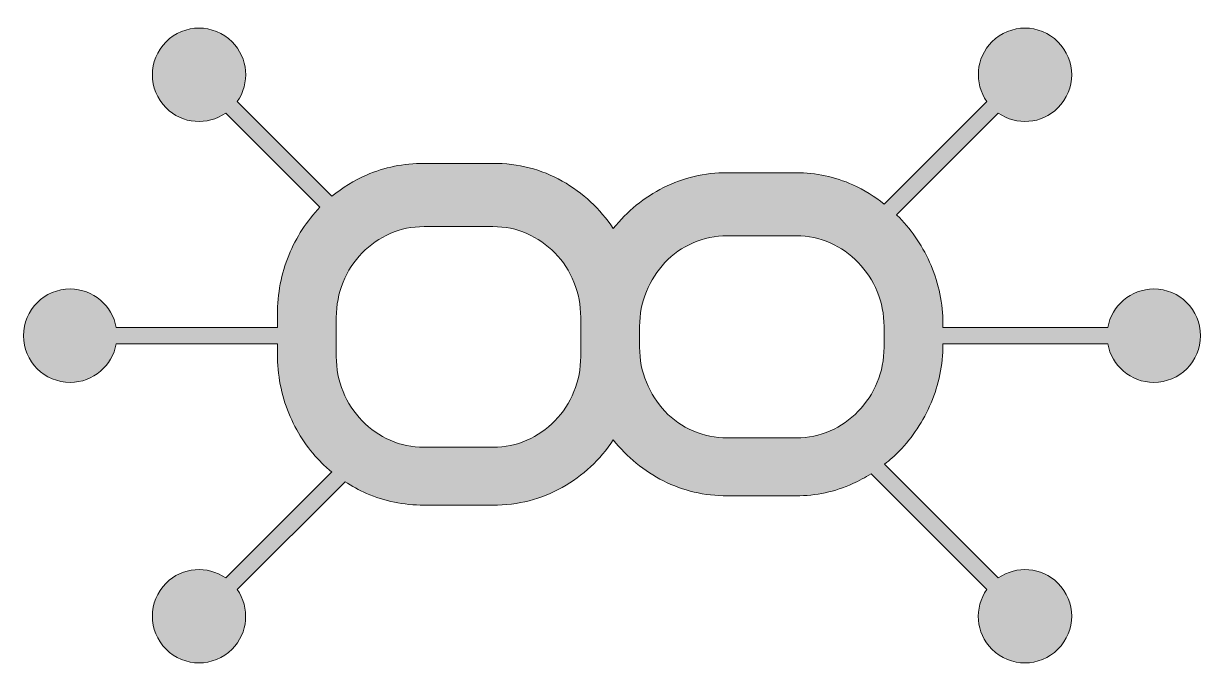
# Model space of a CAD drawing. Header units: inches. Extents: x -215 to 815, y -290 to 530.
# Drawn here: x 307.6 to 362.4, y 318 to 348 of the extents above; entities that cross this region are included whole.
import ezdxf

# ---------------------------------------------------------------- set-up
doc = ezdxf.new("R2010")
doc.units = ezdxf.units.IN
doc.header["$MEASUREMENT"] = 0
doc.layers.add('Calque 1', color=7, linetype='Continuous')

# ---------------------------------------------------------------- blocks, each defined once
blk = doc.blocks.new('block 17')
at = {"layer": 'Calque 1', "true_color": 0x030000}
h = blk.add_hatch(color=18, dxfattribs=at)
h.dxf.hatch_style = 2
edge = h.paths.add_edge_path()
edge.add_spline(control_points=[(360.223, 335.608), (359.15, 335.608), (358.261, 334.832), (358.082, 333.812), (358.082, 333.812), (350.396, 333.812), (350.396, 333.812), (350.396, 333.812), (350.396, 333.978), (350.396, 333.978), (350.396, 334.936), (350.213, 335.842), (349.848, 336.697), (349.483, 337.553), (348.989, 338.3), (348.371, 338.938), (348.328, 338.982), (348.281, 339.021), (348.237, 339.064), (348.237, 339.064), (352.977, 343.805), (352.977, 343.805), (353.826, 343.211), (355.002, 343.288), (355.76, 344.046), (356.61, 344.896), (356.61, 346.273), (355.76, 347.123), (354.91, 347.974), (353.533, 347.974), (352.683, 347.123), (351.925, 346.365), (351.848, 345.19), (352.442, 344.341), (352.442, 344.341), (347.665, 339.564), (347.665, 339.564), (347.218, 339.915), (346.733, 340.218), (346.199, 340.46), (345.369, 340.838), (344.491, 341.026), (343.564, 341.026), (343.564, 341.026), (340.357, 341.026), (340.357, 341.026), (339.287, 341.026), (338.296, 340.795), (337.382, 340.332), (336.468, 339.87), (335.688, 339.233), (335.041, 338.422), (334.422, 339.348), (333.628, 340.086), (332.658, 340.636), (331.687, 341.185), (330.611, 341.46), (329.431, 341.46), (329.431, 341.46), (326.225, 341.46), (326.225, 341.46), (325.268, 341.46), (324.376, 341.278), (323.546, 340.916), (322.954, 340.657), (322.417, 340.325), (321.932, 339.925), (321.932, 339.925), (317.517, 344.341), (317.517, 344.341), (318.111, 345.189), (318.033, 346.365), (317.276, 347.123), (316.426, 347.973), (315.048, 347.973), (314.198, 347.123), (313.349, 346.273), (313.349, 344.895), (314.198, 344.045), (314.956, 343.288), (316.132, 343.211), (316.981, 343.805), (316.981, 343.805), (321.372, 339.413), (321.372, 339.413), (320.754, 338.776), (320.269, 338.029), (319.919, 337.175), (319.567, 336.319), (319.391, 335.399), (319.391, 334.413), (319.391, 334.413), (319.391, 333.812), (319.391, 333.812), (319.391, 333.812), (311.876, 333.812), (311.876, 333.812), (311.696, 334.832), (310.808, 335.608), (309.736, 335.608), (308.534, 335.608), (307.56, 334.634), (307.56, 333.433), (307.56, 332.231), (308.534, 331.257), (309.736, 331.257), (310.808, 331.257), (311.697, 332.033), (311.876, 333.054), (311.876, 333.054), (319.391, 333.054), (319.391, 333.054), (319.391, 333.054), (319.391, 332.586), (319.391, 332.586), (319.391, 331.601), (319.567, 330.68), (319.919, 329.824), (320.27, 328.969), (320.755, 328.223), (321.374, 327.583), (321.547, 327.405), (321.73, 327.241), (321.919, 327.084), (321.919, 327.084), (316.981, 322.145), (316.981, 322.145), (316.132, 322.739), (314.956, 322.662), (314.198, 321.904), (313.349, 321.055), (313.349, 319.677), (314.198, 318.827), (315.048, 317.977), (316.426, 317.977), (317.276, 318.827), (318.033, 319.585), (318.11, 320.761), (317.517, 321.61), (317.517, 321.61), (322.539, 326.632), (322.539, 326.632), (322.856, 326.426), (323.19, 326.239), (323.546, 326.083), (324.375, 325.722), (325.268, 325.539), (326.224, 325.539), (326.224, 325.539), (329.431, 325.539), (329.431, 325.539), (330.611, 325.539), (331.687, 325.814), (332.658, 326.364), (333.628, 326.913), (334.422, 327.651), (335.041, 328.576), (335.687, 327.767), (336.468, 327.13), (337.382, 326.667), (338.295, 326.205), (339.287, 325.973), (340.357, 325.973), (340.357, 325.973), (343.563, 325.973), (343.563, 325.973), (344.49, 325.973), (345.368, 326.162), (346.199, 326.54), (346.497, 326.675), (346.777, 326.834), (347.049, 327.003), (347.049, 327.003), (352.442, 321.609), (352.442, 321.609), (351.847, 320.761), (351.925, 319.585), (352.682, 318.827), (353.532, 317.977), (354.91, 317.977), (355.76, 318.827), (356.61, 319.677), (356.61, 321.055), (355.76, 321.904), (355.002, 322.662), (353.826, 322.739), (352.978, 322.145), (352.978, 322.145), (347.678, 327.446), (347.678, 327.446), (347.92, 327.637), (348.154, 327.839), (348.371, 328.062), (348.989, 328.7), (349.482, 329.447), (349.848, 330.303), (350.213, 331.158), (350.396, 332.064), (350.396, 333.021), (350.396, 333.021), (350.396, 333.054), (350.396, 333.054), (350.396, 333.054), (358.082, 333.054), (358.082, 333.054), (358.262, 332.033), (359.15, 331.257), (360.223, 331.257), (361.424, 331.257), (362.399, 332.231), (362.399, 333.433), (362.399, 334.634), (361.424, 335.608), (360.223, 335.608)], knot_values=[0, 0, 0, 0, 1, 1, 1, 2, 2, 2, 3, 3, 3, 4, 4, 4, 5, 5, 5, 6, 6, 6, 7, 7, 7, 8, 8, 8, 9, 9, 9, 10, 10, 10, 11, 11, 11, 12, 12, 12, 13, 13, 13, 14, 14, 14, 15, 15, 15, 16, 16, 16, 17, 17, 17, 18, 18, 18, 19, 19, 19, 20, 20, 20, 21, 21, 21, 22, 22, 22, 23, 23, 23, 24, 24, 24, 25, 25, 25, 26, 26, 26, 27, 27, 27, 28, 28, 28, 29, 29, 29, 30, 30, 30, 31, 31, 31, 32, 32, 32, 33, 33, 33, 34, 34, 34, 35, 35, 35, 36, 36, 36, 37, 37, 37, 38, 38, 38, 39, 39, 39, 40, 40, 40, 41, 41, 41, 42, 42, 42, 43, 43, 43, 44, 44, 44, 45, 45, 45, 46, 46, 46, 47, 47, 47, 48, 48, 48, 49, 49, 49, 50, 50, 50, 51, 51, 51, 52, 52, 52, 53, 53, 53, 54, 54, 54, 55, 55, 55, 56, 56, 56, 57, 57, 57, 58, 58, 58, 59, 59, 59, 60, 60, 60, 61, 61, 61, 62, 62, 62, 63, 63, 63, 64, 64, 64, 65, 65, 65, 66, 66, 66, 67, 67, 67, 68, 68, 68, 69, 69, 69, 70, 70, 70, 71, 71, 71, 71], degree=3, periodic=1)
edge = h.paths.add_edge_path()
edge.add_spline(control_points=[(333.523, 332.468), (333.523, 331.892), (333.418, 331.345), (333.206, 330.827), (332.995, 330.31), (332.701, 329.856), (332.321, 329.467), (331.94, 329.077), (331.505, 328.776), (331.013, 328.559), (330.52, 328.343), (329.993, 328.235), (329.431, 328.235), (329.431, 328.235), (326.225, 328.235), (326.225, 328.235), (325.662, 328.235), (325.135, 328.343), (324.643, 328.559), (324.151, 328.776), (323.715, 329.078), (323.336, 329.467), (322.957, 329.856), (322.661, 330.31), (322.45, 330.827), (322.238, 331.345), (322.133, 331.892), (322.133, 332.468), (322.133, 332.468), (322.133, 334.282), (322.133, 334.282), (322.133, 334.859), (322.239, 335.407), (322.45, 335.924), (322.661, 336.442), (322.957, 336.896), (323.336, 337.285), (323.715, 337.674), (324.152, 337.976), (324.643, 338.191), (325.135, 338.407), (325.663, 338.516), (326.225, 338.516), (326.225, 338.516), (329.431, 338.516), (329.431, 338.516), (329.993, 338.516), (330.52, 338.407), (331.013, 338.191), (331.504, 337.976), (331.94, 337.674), (332.321, 337.285), (332.701, 336.896), (332.995, 336.442), (333.206, 335.924), (333.418, 335.407), (333.523, 334.859), (333.523, 334.282), (333.523, 334.282), (333.523, 332.468), (333.523, 332.468)], knot_values=[0, 0, 0, 0, 1, 1, 1, 2, 2, 2, 3, 3, 3, 4, 4, 4, 5, 5, 5, 6, 6, 6, 7, 7, 7, 8, 8, 8, 9, 9, 9, 10, 10, 10, 11, 11, 11, 12, 12, 12, 13, 13, 13, 14, 14, 14, 15, 15, 15, 16, 16, 16, 17, 17, 17, 18, 18, 18, 19, 19, 19, 20, 20, 20, 20], degree=3, periodic=1)
edge = h.paths.add_edge_path()
edge.add_spline(control_points=[(345.144, 328.996), (344.651, 328.778), (344.125, 328.669), (343.564, 328.669), (343.564, 328.669), (340.357, 328.669), (340.357, 328.669), (339.794, 328.669), (339.26, 328.779), (338.754, 328.996), (338.247, 329.214), (337.811, 329.519), (337.446, 329.91), (337.08, 330.303), (336.792, 330.753), (336.581, 331.262), (336.371, 331.769), (336.265, 332.315), (336.265, 332.896), (336.265, 332.896), (336.265, 333.854), (336.265, 333.854), (336.265, 334.436), (336.371, 334.98), (336.581, 335.489), (336.793, 335.997), (337.08, 336.449), (337.446, 336.84), (337.811, 337.232), (338.247, 337.537), (338.754, 337.755), (339.26, 337.973), (339.794, 338.082), (340.357, 338.082), (340.357, 338.082), (343.564, 338.082), (343.564, 338.082), (344.125, 338.082), (344.651, 337.973), (345.144, 337.755), (345.636, 337.537), (346.072, 337.232), (346.452, 336.84), (346.831, 336.449), (347.126, 335.997), (347.339, 335.489), (347.548, 334.98), (347.655, 334.436), (347.655, 333.854), (347.655, 333.854), (347.655, 332.896), (347.655, 332.896), (347.655, 332.315), (347.548, 331.769), (347.339, 331.262), (347.126, 330.753), (346.831, 330.303), (346.452, 329.91), (346.072, 329.519), (345.636, 329.214), (345.144, 328.996)], knot_values=[0, 0, 0, 0, 1, 1, 1, 2, 2, 2, 3, 3, 3, 4, 4, 4, 5, 5, 5, 6, 6, 6, 7, 7, 7, 8, 8, 8, 9, 9, 9, 10, 10, 10, 11, 11, 11, 12, 12, 12, 13, 13, 13, 14, 14, 14, 15, 15, 15, 16, 16, 16, 17, 17, 17, 18, 18, 18, 19, 19, 19, 20, 20, 20, 20], degree=3, periodic=1)
at = {"layer": 'Calque 1', "lineweight": 0}
for points, knots in [([(360.223, 335.608), (359.15, 335.608), (358.261, 334.832), (358.082, 333.812), (358.082, 333.812), (350.396, 333.812), (350.396, 333.812), (350.396, 333.812), (350.396, 333.978), (350.396, 333.978), (350.396, 334.936), (350.213, 335.842), (349.848, 336.697), (349.483, 337.553), (348.989, 338.3), (348.371, 338.938), (348.328, 338.982), (348.281, 339.021), (348.237, 339.064), (348.237, 339.064), (352.977, 343.805), (352.977, 343.805), (353.826, 343.211), (355.002, 343.288), (355.76, 344.046), (356.61, 344.896), (356.61, 346.273), (355.76, 347.123), (354.91, 347.974), (353.533, 347.974), (352.683, 347.123), (351.925, 346.365), (351.848, 345.19), (352.442, 344.341), (352.442, 344.341), (347.665, 339.564), (347.665, 339.564), (347.218, 339.915), (346.733, 340.218), (346.199, 340.46), (345.369, 340.838), (344.491, 341.026), (343.564, 341.026), (343.564, 341.026), (340.357, 341.026), (340.357, 341.026), (339.287, 341.026), (338.296, 340.795), (337.382, 340.332), (336.468, 339.87), (335.688, 339.233), (335.041, 338.422), (334.422, 339.348), (333.628, 340.086), (332.658, 340.636), (331.687, 341.185), (330.611, 341.46), (329.431, 341.46), (329.431, 341.46), (326.225, 341.46), (326.225, 341.46), (325.268, 341.46), (324.376, 341.278), (323.546, 340.916), (322.954, 340.657), (322.417, 340.325), (321.932, 339.925), (321.932, 339.925), (317.517, 344.341), (317.517, 344.341), (318.111, 345.189), (318.033, 346.365), (317.276, 347.123), (316.426, 347.973), (315.048, 347.973), (314.198, 347.123), (313.349, 346.273), (313.349, 344.895), (314.198, 344.045), (314.956, 343.288), (316.132, 343.211), (316.981, 343.805), (316.981, 343.805), (321.372, 339.413), (321.372, 339.413), (320.754, 338.776), (320.269, 338.029), (319.919, 337.175), (319.567, 336.319), (319.391, 335.399), (319.391, 334.413), (319.391, 334.413), (319.391, 333.812), (319.391, 333.812), (319.391, 333.812), (311.876, 333.812), (311.876, 333.812), (311.696, 334.832), (310.808, 335.608), (309.736, 335.608), (308.534, 335.608), (307.56, 334.634), (307.56, 333.433), (307.56, 332.231), (308.534, 331.257), (309.736, 331.257), (310.808, 331.257), (311.697, 332.033), (311.876, 333.054), (311.876, 333.054), (319.391, 333.054), (319.391, 333.054), (319.391, 333.054), (319.391, 332.586), (319.391, 332.586), (319.391, 331.601), (319.567, 330.68), (319.919, 329.824), (320.27, 328.969), (320.755, 328.223), (321.374, 327.583), (321.547, 327.405), (321.73, 327.241), (321.919, 327.084), (321.919, 327.084), (316.981, 322.145), (316.981, 322.145), (316.132, 322.739), (314.956, 322.662), (314.198, 321.904), (313.349, 321.055), (313.349, 319.677), (314.198, 318.827), (315.048, 317.977), (316.426, 317.977), (317.276, 318.827), (318.033, 319.585), (318.11, 320.761), (317.517, 321.61), (317.517, 321.61), (322.539, 326.632), (322.539, 326.632), (322.856, 326.426), (323.19, 326.239), (323.546, 326.083), (324.375, 325.722), (325.268, 325.539), (326.224, 325.539), (326.224, 325.539), (329.431, 325.539), (329.431, 325.539), (330.611, 325.539), (331.687, 325.814), (332.658, 326.364), (333.628, 326.913), (334.422, 327.651), (335.041, 328.576), (335.687, 327.767), (336.468, 327.13), (337.382, 326.667), (338.295, 326.205), (339.287, 325.973), (340.357, 325.973), (340.357, 325.973), (343.563, 325.973), (343.563, 325.973), (344.49, 325.973), (345.368, 326.162), (346.199, 326.54), (346.497, 326.675), (346.777, 326.834), (347.049, 327.003), (347.049, 327.003), (352.442, 321.609), (352.442, 321.609), (351.847, 320.761), (351.925, 319.585), (352.682, 318.827), (353.532, 317.977), (354.91, 317.977), (355.76, 318.827), (356.61, 319.677), (356.61, 321.055), (355.76, 321.904), (355.002, 322.662), (353.826, 322.739), (352.978, 322.145), (352.978, 322.145), (347.678, 327.446), (347.678, 327.446), (347.92, 327.637), (348.154, 327.839), (348.371, 328.062), (348.989, 328.7), (349.482, 329.447), (349.848, 330.303), (350.213, 331.158), (350.396, 332.064), (350.396, 333.021), (350.396, 333.021), (350.396, 333.054), (350.396, 333.054), (350.396, 333.054), (358.082, 333.054), (358.082, 333.054), (358.262, 332.033), (359.15, 331.257), (360.223, 331.257), (361.424, 331.257), (362.399, 332.231), (362.399, 333.433), (362.399, 334.634), (361.424, 335.608), (360.223, 335.608)], [0, 0, 0, 0, 1, 1, 1, 2, 2, 2, 3, 3, 3, 4, 4, 4, 5, 5, 5, 6, 6, 6, 7, 7, 7, 8, 8, 8, 9, 9, 9, 10, 10, 10, 11, 11, 11, 12, 12, 12, 13, 13, 13, 14, 14, 14, 15, 15, 15, 16, 16, 16, 17, 17, 17, 18, 18, 18, 19, 19, 19, 20, 20, 20, 21, 21, 21, 22, 22, 22, 23, 23, 23, 24, 24, 24, 25, 25, 25, 26, 26, 26, 27, 27, 27, 28, 28, 28, 29, 29, 29, 30, 30, 30, 31, 31, 31, 32, 32, 32, 33, 33, 33, 34, 34, 34, 35, 35, 35, 36, 36, 36, 37, 37, 37, 38, 38, 38, 39, 39, 39, 40, 40, 40, 41, 41, 41, 42, 42, 42, 43, 43, 43, 44, 44, 44, 45, 45, 45, 46, 46, 46, 47, 47, 47, 48, 48, 48, 49, 49, 49, 50, 50, 50, 51, 51, 51, 52, 52, 52, 53, 53, 53, 54, 54, 54, 55, 55, 55, 56, 56, 56, 57, 57, 57, 58, 58, 58, 59, 59, 59, 60, 60, 60, 61, 61, 61, 62, 62, 62, 63, 63, 63, 64, 64, 64, 65, 65, 65, 66, 66, 66, 67, 67, 67, 68, 68, 68, 69, 69, 69, 70, 70, 70, 71, 71, 71, 71]), ([(333.523, 332.468), (333.523, 331.892), (333.418, 331.345), (333.206, 330.827), (332.995, 330.31), (332.701, 329.856), (332.321, 329.467), (331.94, 329.077), (331.505, 328.776), (331.013, 328.559), (330.52, 328.343), (329.993, 328.235), (329.431, 328.235), (329.431, 328.235), (326.225, 328.235), (326.225, 328.235), (325.662, 328.235), (325.135, 328.343), (324.643, 328.559), (324.151, 328.776), (323.715, 329.078), (323.336, 329.467), (322.957, 329.856), (322.661, 330.31), (322.45, 330.827), (322.238, 331.345), (322.133, 331.892), (322.133, 332.468), (322.133, 332.468), (322.133, 334.282), (322.133, 334.282), (322.133, 334.859), (322.239, 335.407), (322.45, 335.924), (322.661, 336.442), (322.957, 336.896), (323.336, 337.285), (323.715, 337.674), (324.152, 337.976), (324.643, 338.191), (325.135, 338.407), (325.663, 338.516), (326.225, 338.516), (326.225, 338.516), (329.431, 338.516), (329.431, 338.516), (329.993, 338.516), (330.52, 338.407), (331.013, 338.191), (331.504, 337.976), (331.94, 337.674), (332.321, 337.285), (332.701, 336.896), (332.995, 336.442), (333.206, 335.924), (333.418, 335.407), (333.523, 334.859), (333.523, 334.282), (333.523, 334.282), (333.523, 332.468), (333.523, 332.468)], [0, 0, 0, 0, 1, 1, 1, 2, 2, 2, 3, 3, 3, 4, 4, 4, 5, 5, 5, 6, 6, 6, 7, 7, 7, 8, 8, 8, 9, 9, 9, 10, 10, 10, 11, 11, 11, 12, 12, 12, 13, 13, 13, 14, 14, 14, 15, 15, 15, 16, 16, 16, 17, 17, 17, 18, 18, 18, 19, 19, 19, 20, 20, 20, 20]), ([(345.144, 328.996), (344.651, 328.778), (344.125, 328.669), (343.564, 328.669), (343.564, 328.669), (340.357, 328.669), (340.357, 328.669), (339.794, 328.669), (339.26, 328.779), (338.754, 328.996), (338.247, 329.214), (337.811, 329.519), (337.446, 329.91), (337.08, 330.303), (336.792, 330.753), (336.581, 331.262), (336.371, 331.769), (336.265, 332.315), (336.265, 332.896), (336.265, 332.896), (336.265, 333.854), (336.265, 333.854), (336.265, 334.436), (336.371, 334.98), (336.581, 335.489), (336.793, 335.997), (337.08, 336.449), (337.446, 336.84), (337.811, 337.232), (338.247, 337.537), (338.754, 337.755), (339.26, 337.973), (339.794, 338.082), (340.357, 338.082), (340.357, 338.082), (343.564, 338.082), (343.564, 338.082), (344.125, 338.082), (344.651, 337.973), (345.144, 337.755), (345.636, 337.537), (346.072, 337.232), (346.452, 336.84), (346.831, 336.449), (347.126, 335.997), (347.339, 335.489), (347.548, 334.98), (347.655, 334.436), (347.655, 333.854), (347.655, 333.854), (347.655, 332.896), (347.655, 332.896), (347.655, 332.315), (347.548, 331.769), (347.339, 331.262), (347.126, 330.753), (346.831, 330.303), (346.452, 329.91), (346.072, 329.519), (345.636, 329.214), (345.144, 328.996)], [0, 0, 0, 0, 1, 1, 1, 2, 2, 2, 3, 3, 3, 4, 4, 4, 5, 5, 5, 6, 6, 6, 7, 7, 7, 8, 8, 8, 9, 9, 9, 10, 10, 10, 11, 11, 11, 12, 12, 12, 13, 13, 13, 14, 14, 14, 15, 15, 15, 16, 16, 16, 17, 17, 17, 18, 18, 18, 19, 19, 19, 20, 20, 20, 20])]:
    blk.add_open_spline(points, degree=3, knots=knots, dxfattribs=at)

msp = doc.modelspace()

# ---------------------------------------------------------------- block references
at = {"layer": 'Calque 1'}
msp.add_blockref('block 17', (0, 0), dxfattribs=at)

doc.saveas('drawing.dxf')
